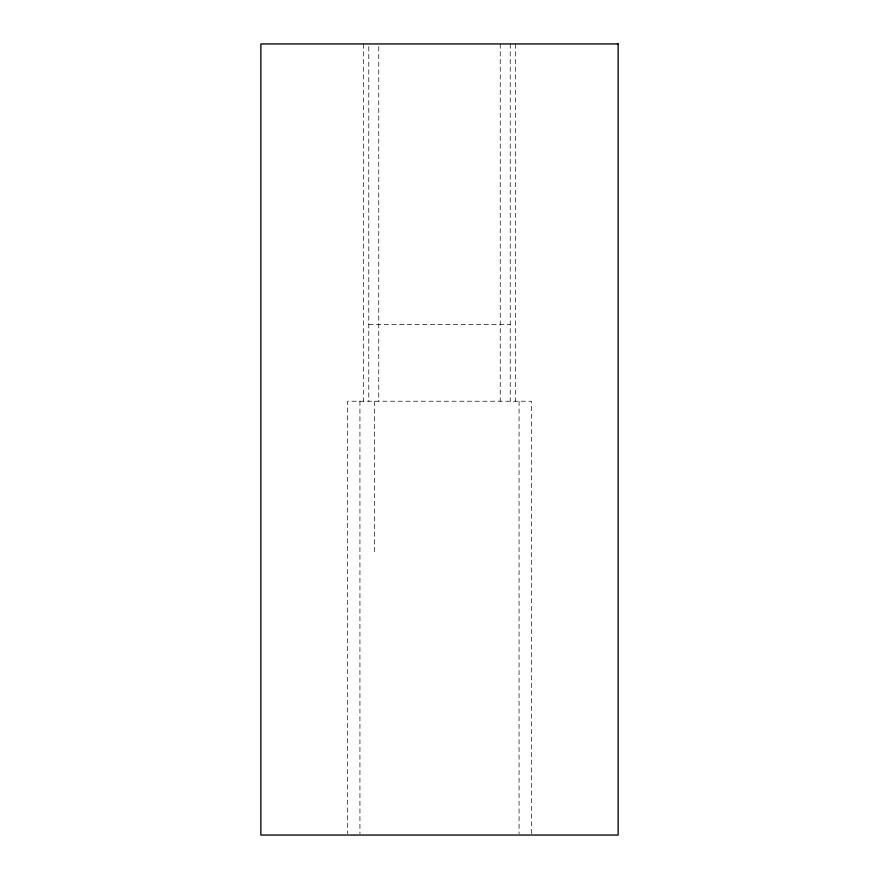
<?xml version="1.0" encoding="UTF-8"?>
<svg xmlns="http://www.w3.org/2000/svg" width="879" height="879" viewBox="0 0 879 879"><rect width="100%" height="100%" fill="white"/><g stroke="black" fill="none" stroke-linecap="round" stroke-linejoin="round"><path stroke-width="0.66" stroke-dasharray="4.39 3.3" d="M368.773 324.659L510.227 324.659M531.366 833.677L531.366 401.22L347.634 401.22L347.634 833.677M519.06 401.22L519.06 833.677M515.402 43.95L515.402 401.22M510.227 43.95L510.227 401.22M500.239 43.95L500.239 401.22M378.761 46.686L378.761 401.22M374.542 401.22L374.542 554.341M368.773 46.686L368.773 401.22M363.598 43.95L363.598 401.22M359.94 401.22L359.94 833.677"/><path stroke-width="1.32" d="M618.135 43.95L260.865 43.95L260.865 835.05L618.135 835.05L618.135 43.95"/></g></svg>
